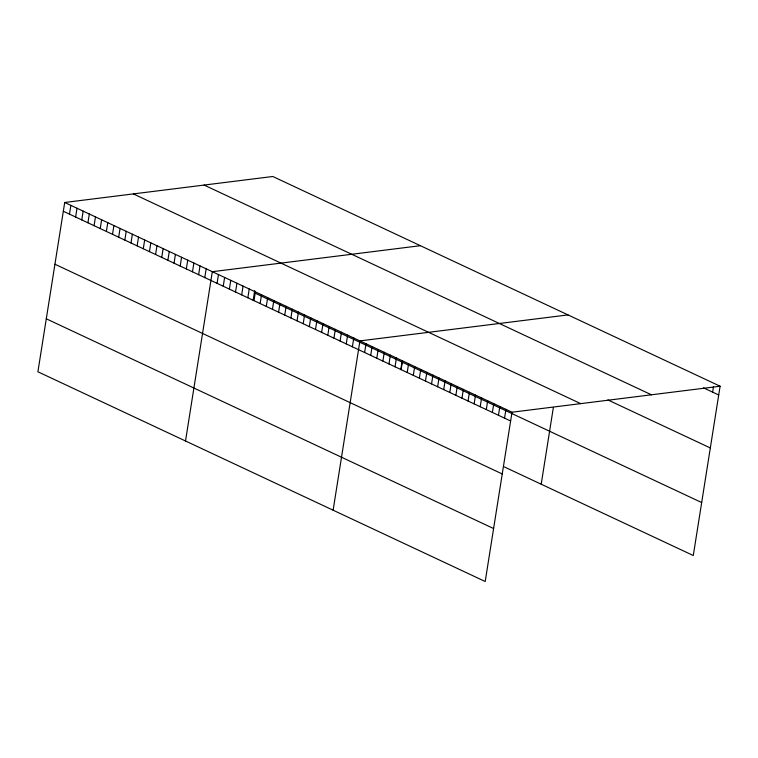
<?xml version="1.0" encoding="UTF-8"?>
<svg xmlns="http://www.w3.org/2000/svg" width="758" height="758" viewBox="0 0 758 758"><rect width="100%" height="100%" fill="white"/><g stroke="black" fill="none" stroke-linecap="round" stroke-linejoin="round"><path stroke-width="1.14" d="M720.1 386.22L272.795 176.491L64.714 202.481L37.9 371.78L485.205 581.509L512.02 412.21L720.1 386.22L693.286 555.519L504.297 466.909M69.48 214.135L70.864 205.371M75.629 217.025L77.013 208.251M81.779 219.905L83.162 211.131M87.928 222.786L89.311 214.021M94.077 225.676L95.47 216.902M100.227 228.556L101.619 219.782M106.376 231.436L107.769 222.672M112.525 234.326L113.918 225.552M118.674 237.207L120.067 228.433M124.833 240.087L126.216 231.323M130.982 242.977L132.366 234.203M137.132 245.857L138.515 237.093M143.281 248.738L144.674 239.973M149.43 251.628L150.823 242.854M155.579 254.508L156.972 245.744M161.729 257.398L163.122 248.624M167.878 260.278L169.271 251.504M174.037 263.159L175.42 254.394M180.186 266.049L181.569 257.275M186.335 268.929L187.719 260.155M192.485 271.809L193.877 263.045M198.634 274.699L200.027 265.925M204.783 277.58L206.176 268.806M185.511 440.995L212.325 271.696L420.406 245.696M217.082 283.35L218.475 274.576M223.24 286.23L224.624 277.466M229.39 289.12L230.773 280.346M235.539 292.001L236.922 283.227M241.688 294.881L243.072 286.117M247.838 297.771L249.23 288.997M253.172 300.376L254.726 290.579M253.987 300.651L255.38 291.877M260.136 303.532L261.529 294.767M266.285 306.421L267.678 297.648M272.444 309.302L273.827 300.528M278.593 312.182L279.977 303.418M284.743 315.072L286.126 306.298M290.892 317.953L292.275 309.188M297.041 320.833L298.434 312.069M303.191 323.723L304.583 314.949M309.34 326.603L310.733 317.839M315.489 329.493L316.882 320.719M321.638 332.374L323.031 323.6M327.797 335.254L329.18 326.49M333.946 338.144L335.33 329.37M340.096 341.024L341.479 332.25M346.245 343.905L347.638 335.14M352.394 346.794L353.787 338.021M333.122 510.2L359.936 340.901L568.017 314.911M364.626 352.527L366.019 343.762M370.709 355.379L372.102 346.614M376.792 358.231L378.185 349.466M382.875 361.083L384.268 352.318M388.958 363.935L390.351 355.17M395.041 366.787L396.434 358.022M400.783 369.591L401.986 362.021M401.124 369.639L402.517 360.874M407.217 372.491L408.6 363.726M413.299 375.343L414.683 366.578M419.382 378.195L420.766 369.43M425.465 381.056L426.849 372.282M431.548 383.908L432.932 375.134M437.631 386.76L439.015 377.986M443.714 389.612L445.098 380.838M449.797 392.464L451.181 383.69M455.88 395.316L457.264 386.542M461.963 398.168L463.346 389.394M468.046 401.02L469.439 392.246M474.129 403.872L475.522 395.098M480.212 406.724L481.605 397.95M486.295 409.576L487.688 400.802M492.378 412.428L493.771 403.654M498.461 415.28L499.854 406.506M504.544 418.132L505.937 409.358M541.203 484.21L553.302 407.842M712.624 392.132L713.496 386.656M703.5 387.859L718.707 394.984M204.129 185.066L651.435 394.795M607.916 399.949L710.322 447.959M133.38 193.906L580.685 403.635M64.714 202.481L512.02 412.21M254.375 292.815L701.681 502.545M63.321 211.255L510.627 420.984M54.936 264.229L502.241 473.958M46.295 318.805L493.591 528.534"/></g></svg>
